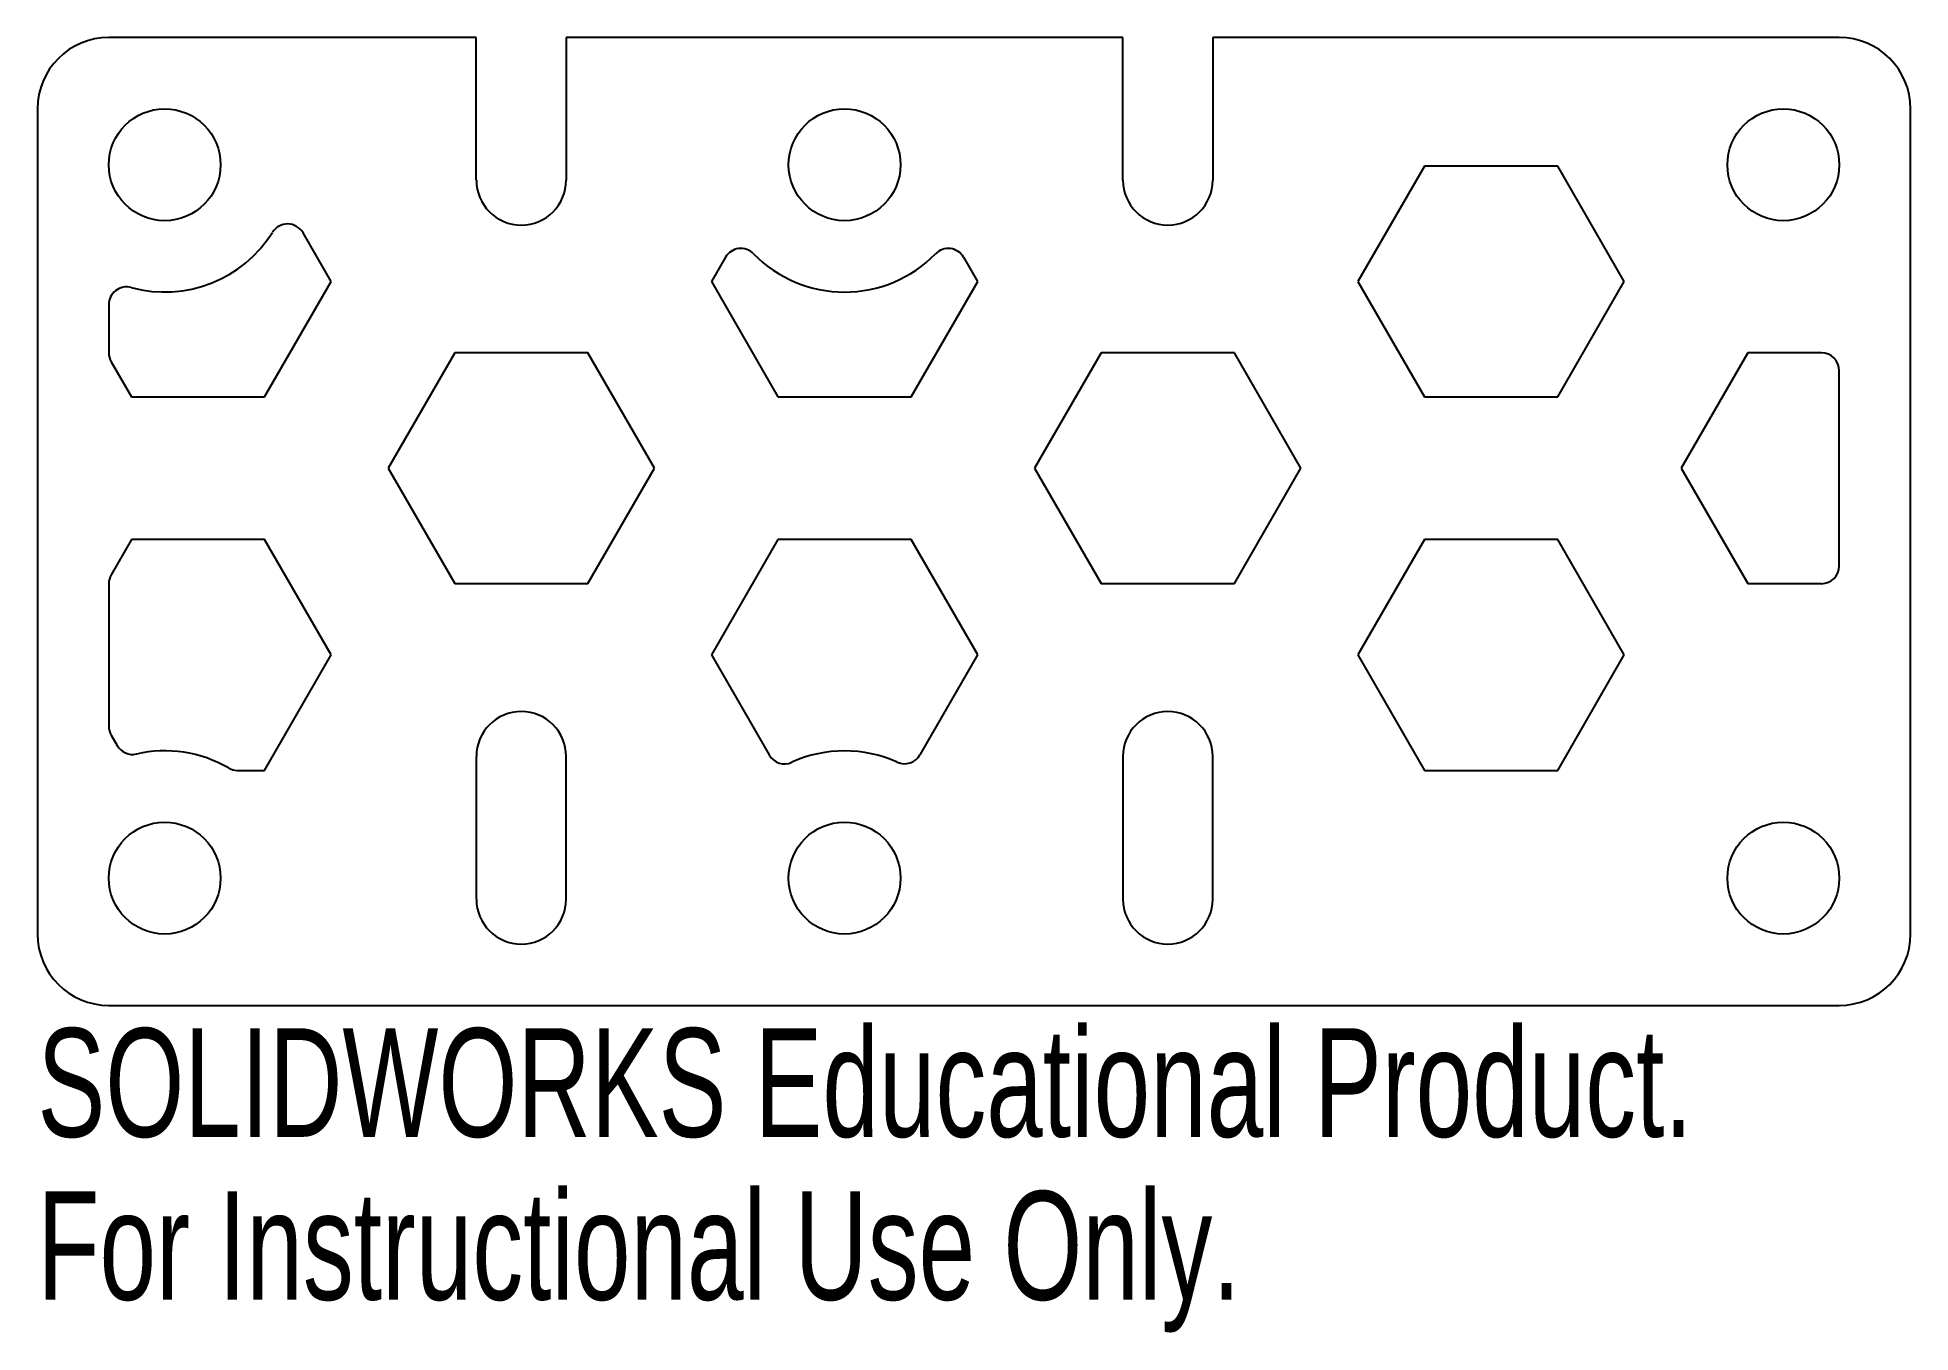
# Model space of a CAD drawing. Header units: inches. Extents: x -1.41 to 1.87, y -1.51 to 0.75.
import ezdxf

# ---------------------------------------------------------------- set-up
doc = ezdxf.new("R2010")
doc.units = ezdxf.units.IN
doc.header["$MEASUREMENT"] = 0
doc.styles.add('SLDTEXTSTYLE0', font='TXT', dxfattribs={"width": 0.7})

msp = doc.modelspace()

# ---------------------------------------------------------------- linework, layer by layer
at = {"color": 7, "linetype": 'Continuous', "lineweight": 25}
for p, q in [((-0.6454, 0.7549), (-1.2896, 0.7549)), ((-0.6454, 0.5049), (-0.6454, 0.7549)), ((0.4879, 0.7549), (-0.4879, 0.7549)), ((-0.4879, 0.7549), (-0.4879, 0.5049)), ((0.4879, 0.5049), (0.4879, 0.7549)), ((1.7434, 0.7549), (0.6454, 0.7549)), ((0.6454, 0.7549), (0.6454, 0.5049)), ((-1.4146, 0.6299), (-1.4146, -0.8161)), ((1.8684, -0.8161), (1.8684, 0.6299)), ((1.0165, 0.5293), (0.8998, 0.3271)), ((1.2499, 0.5293), (1.0165, 0.5293)), ((1.3666, 0.3271), (1.2499, 0.5293)), ((-0.8998, 0.3271), (-0.9491, 0.4125)), ((-0.2088, 0.3697), (-0.2334, 0.3271)), ((0.2334, 0.3271), (0.2088, 0.3697)), ((-1.0165, 0.125), (-0.8998, 0.3271)), ((-0.2334, 0.3271), (-0.1167, 0.125)), ((0.1167, 0.125), (0.2334, 0.3271)), ((0.8998, 0.3271), (1.0165, 0.125)), ((1.2499, 0.125), (1.3666, 0.3271)), ((-1.2896, 0.2866), (-1.2896, 0.2021)), ((-0.6833, 0.2021), (-0.8, 0)), ((-0.4499, 0.2021), (-0.6833, 0.2021)), ((-0.3332, 0), (-0.4499, 0.2021)), ((0.4499, 0.2021), (0.3332, 0)), ((0.6833, 0.2021), (0.4499, 0.2021)), ((0.8, 0), (0.6833, 0.2021)), ((1.5831, 0.2021), (1.4664, 0)), ((1.7121, 0.2021), (1.5831, 0.2021)), ((-1.2854, 0.1865), (-1.2499, 0.125)), ((1.7434, -0.1709), (1.7434, 0.1709)), ((-1.2499, 0.125), (-1.0165, 0.125)), ((-0.1167, 0.125), (0.1167, 0.125)), ((1.0165, 0.125), (1.2499, 0.125)), ((-0.8, 0), (-0.6833, -0.2021)), ((-0.4499, -0.2021), (-0.3332, 0)), ((0.3332, 0), (0.4499, -0.2021)), ((0.6833, -0.2021), (0.8, 0)), ((1.4664, 0), (1.5831, -0.2021)), ((-1.2499, -0.125), (-1.2854, -0.1865)), ((-1.0165, -0.125), (-1.2499, -0.125)), ((-0.8998, -0.3271), (-1.0165, -0.125)), ((-0.1167, -0.125), (-0.2334, -0.3271)), ((0.1167, -0.125), (-0.1167, -0.125)), ((0.2334, -0.3271), (0.1167, -0.125)), ((1.0165, -0.125), (0.8998, -0.3271)), ((1.2499, -0.125), (1.0165, -0.125)), ((1.3666, -0.3271), (1.2499, -0.125)), ((-1.2896, -0.2021), (-1.2896, -0.4522)), ((-0.6833, -0.2021), (-0.4499, -0.2021)), ((0.4499, -0.2021), (0.6833, -0.2021)), ((1.5831, -0.2021), (1.7121, -0.2021)), ((-1.0165, -0.5293), (-0.8998, -0.3271)), ((-0.2334, -0.3271), (-0.1323, -0.5023)), ((0.1323, -0.5023), (0.2334, -0.3271)), ((0.8998, -0.3271), (1.0165, -0.5293)), ((1.2499, -0.5293), (1.3666, -0.3271)), ((-1.2854, -0.4678), (-1.275, -0.4858)), ((-0.6454, -0.5049), (-0.6454, -0.7549)), ((-0.4879, -0.7549), (-0.4879, -0.5049)), ((0.4879, -0.5049), (0.4879, -0.7549)), ((0.6454, -0.7549), (0.6454, -0.5049)), ((-1.0643, -0.5293), (-1.0165, -0.5293)), ((1.0165, -0.5293), (1.2499, -0.5293)), ((-1.2896, -0.9411), (1.7434, -0.9411))]:
    msp.add_line(p, q, dxfattribs=at)
for centre in [(-1.1916, 0.5319), (0, 0.5319), (1.6454, 0.5319), (-1.1916, -0.7181), (0, -0.7181), (1.6454, -0.7181)]:
    msp.add_circle(centre, 0.098, dxfattribs=at)
for centre, radius, start, end in [((-1.2896, 0.6299), 0.125, 90, 180), ((1.7434, 0.6299), 0.125, 0, 90), ((-0.5666, 0.5049), 0.0787, 180, 0), ((0.5666, 0.5049), 0.0787, 180, 0), ((-0.9762, 0.3969), 0.0313, 30, 147.9214), ((-1.1916, 0.5319), 0.223, 254.7794, 327.9214), ((-0.1817, 0.3541), 0.0312, 44.3725, 150), ((0, 0.5319), 0.223, 224.3725, 315.6275), ((0.1817, 0.3541), 0.0312, 30, 135.6275), ((-1.2584, 0.2866), 0.0312, 74.7794, 180), ((-1.2584, 0.2021), 0.0312, 180, 210), ((1.7121, 0.1709), 0.0313, 0, 90), ((-1.2584, -0.2021), 0.0312, 150, 180), ((1.7121, -0.1709), 0.0313, 270, 0), ((-0.5666, -0.5049), 0.0787, 0, 180), ((0.5666, -0.5049), 0.0787, 0, 180), ((-1.2584, -0.4522), 0.0312, 180, 210), ((-1.248, -0.4702), 0.0312, 210, 282.8073), ((-1.1916, -0.7181), 0.223, 59.9431, 102.8073), ((-1.0643, -0.498), 0.0313, 239.9431, 270), ((-0.1052, -0.4866), 0.0313, 210, 294.4503), ((0, -0.7181), 0.223, 65.5497, 114.4503), ((0.1052, -0.4866), 0.0312, 245.5497, 330), ((-0.5666, -0.7549), 0.0787, 180, 0), ((0.5666, -0.7549), 0.0787, 180, 0), ((-1.2896, -0.8161), 0.125, 180, 270), ((1.7434, -0.8161), 0.125, 270, 0)]:
    msp.add_arc(centre, radius, start, end, dxfattribs=at)

# ---------------------------------------------------------------- texts
at = {"color": 7, "linetype": 'Continuous', "char_height": 0.1903, "attachment_point": 1, "style": 'SLDTEXTSTYLE0'}
for s, insert in [('SOLIDWORKS Educational Product.', (-1.4146, -0.9812)), ('For Instructional Use Only.', (-1.4146, -1.2667))]:
    msp.add_mtext(s, dxfattribs=dict(at, insert=insert))

doc.saveas('drawing.dxf')
